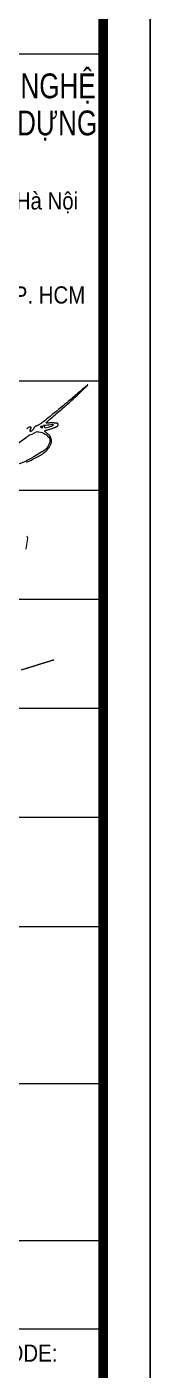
# Model space of a CAD drawing. Header units: inches. Extents: x -3538 to 66114, y -2541134 to 4288.
# Drawn here: x 37144 to 38462, y -53481 to -39098 of the extents above; entities that cross this region are included whole.
import ezdxf

# ---------------------------------------------------------------- set-up
doc = ezdxf.new("R2010")
doc.units = ezdxf.units.IN
doc.header["$MEASUREMENT"] = 0
doc.layers.get('DEFPOINTS').update_dxf_attribs({"color": 87})
for name, color, linetype, lineweight in [('KHUNGTEN', 7, 'Continuous', 20), ('Xref khung ten  A3 TKCS$0$A-KY HIEU', 34, 'Continuous', 20), ('Xref khung ten  A3 TKCS$0$A-TEXT', 9, 'Continuous', 18)]:
    doc.layers.add(name, color=color, linetype=linetype, lineweight=lineweight)
doc.styles.add('Xref khung ten  A3 TKCS$0$ARIAL', font='arial.ttf')

# ---------------------------------------------------------------- blocks, each defined once
blk = doc.blocks.new('Xref khung ten  A3 TKCS$0$dangquang')
blk.add_lwpolyline([(8.42, -2.2), (8.66, -2.1), (8.88, -2), (9.09, -1.89), (9.3, -1.79), (9.5, -1.69), (9.69, -1.59), (9.87, -1.49), (10.04, -1.39), (10.2, -1.29), (10.36, -1.2), (10.51, -1.1), (10.65, -1.01), (10.78, -0.92), (10.9, -0.83), (11.02, -0.74), (11.13, -0.64), (11.23, -0.55), (11.32, -0.45), (11.41, -0.35), (11.49, -0.25), (11.56, -0.15), (11.62, -0.05), (11.68, 0.04), (11.73, 0.14), (11.77, 0.23), (11.81, 0.32), (11.84, 0.4), (11.86, 0.48), (11.88, 0.56), (11.89, 0.64), (11.9, 0.71), (11.9, 0.79), (11.89, 0.86), (11.89, 0.93), (11.87, 1), (11.86, 1.07), (11.83, 1.14), (11.81, 1.21), (11.78, 1.27), (11.75, 1.33), (11.72, 1.39), (11.68, 1.44), (11.65, 1.49), (11.61, 1.53), (11.57, 1.58), (11.52, 1.62), (11.48, 1.66), (11.43, 1.7), (11.38, 1.75), (11.32, 1.79), (11.27, 1.83), (11.22, 1.88), (11.17, 1.92), (11.12, 1.96), (11.07, 2), (11.04, 2.04), (11, 2.07), (10.98, 2.1), (10.96, 2.12), (10.96, 2.14), (10.96, 2.15), (10.96, 2.17), (10.98, 2.18), (11, 2.19), (11.02, 2.2), (11.06, 2.22), (11.09, 2.23), (11.14, 2.24), (11.19, 2.26), (11.25, 2.27), (11.32, 2.29), (11.4, 2.31), (11.49, 2.34), (11.58, 2.36), (11.68, 2.39), (11.79, 2.43), (11.89, 2.46), (12, 2.49), (12.1, 2.53), (12.2, 2.56), (12.28, 2.59), (12.36, 2.62), (12.43, 2.65), (12.48, 2.68), (12.53, 2.7), (12.57, 2.72), (12.61, 2.74), (12.64, 2.76), (12.67, 2.79), (12.7, 2.81), (12.72, 2.83), (12.75, 2.85), (12.77, 2.87), (12.78, 2.89), (12.8, 2.91), (12.81, 2.94), (12.82, 2.96), (12.83, 2.98), (12.83, 3), (12.84, 3.03), (12.83, 3.05), (12.83, 3.07), (12.82, 3.09), (12.81, 3.11), (12.8, 3.13), (12.78, 3.15), (12.76, 3.16), (12.74, 3.17), (12.71, 3.19), (12.68, 3.2), (12.65, 3.21), (12.61, 3.22), (12.56, 3.22), (12.52, 3.23), (12.47, 3.24), (12.41, 3.24), (12.36, 3.25), (12.3, 3.25), (12.24, 3.26), (12.17, 3.26), (12.11, 3.27), (12.05, 3.27), (11.99, 3.27), (11.93, 3.27), (11.87, 3.27), (11.81, 3.27), (11.75, 3.27), (11.7, 3.27), (11.64, 3.26), (11.59, 3.26), (11.53, 3.25), (11.48, 3.25), (11.44, 3.25), (11.39, 3.24), (11.35, 3.24), (11.32, 3.24), (11.29, 3.24), (11.26, 3.24), (11.24, 3.24), (11.22, 3.25), (11.2, 3.25), (11.19, 3.26), (11.19, 3.27), (11.18, 3.28), (11.18, 3.3), (11.18, 3.31), (11.19, 3.33), (11.21, 3.35), (11.24, 3.38), (11.28, 3.43), (11.34, 3.49), (11.43, 3.56), (11.54, 3.66), (11.68, 3.78), (11.84, 3.92), (12.03, 4.07), (12.23, 4.24), (12.44, 4.42), (12.66, 4.6), (12.88, 4.79), (13.1, 4.98), (13.32, 5.17), (13.54, 5.35), (13.74, 5.54), (13.95, 5.72), (14.15, 5.89), (14.34, 6.07), (14.53, 6.24), (14.71, 6.4), (14.89, 6.57), (15.06, 6.73), (15.23, 6.88), (15.39, 7.03), (15.54, 7.18), (15.69, 7.31), (15.82, 7.44), (15.95, 7.56), (16.06, 7.67), (16.16, 7.77), (16.26, 7.86), (16.35, 7.95), (16.43, 8.02), (16.5, 8.1), (16.57, 8.16), (16.63, 8.23), (16.69, 8.28), (16.74, 8.34), (16.79, 8.39), (16.84, 8.43), (16.87, 8.47), (16.9, 8.5), (16.92, 8.52), (16.93, 8.54), (16.93, 8.54), (16.91, 8.53), (16.89, 8.51), (16.85, 8.48), (16.79, 8.43), (16.72, 8.37), (16.63, 8.3), (16.52, 8.21), (16.39, 8.1), (16.25, 7.97), (16.09, 7.83), (15.92, 7.69), (15.74, 7.53), (15.56, 7.38), (15.37, 7.22), (15.19, 7.06), (15, 6.9), (14.82, 6.74), (14.63, 6.58), (14.43, 6.42), (14.23, 6.25), (14.01, 6.06), (13.77, 5.86), (13.51, 5.65), (13.23, 5.41), (12.93, 5.16), (12.62, 4.91), (12.31, 4.66), (12.01, 4.41), (11.72, 4.17), (11.45, 3.95), (11.21, 3.76), (11.01, 3.59), (10.83, 3.46), (10.69, 3.35), (10.57, 3.26), (10.47, 3.18), (10.38, 3.13), (10.3, 3.08), (10.23, 3.04), (10.16, 3), (10.09, 2.96), (10.02, 2.93), (9.96, 2.9), (9.9, 2.88), (9.84, 2.85), (9.79, 2.82), (9.74, 2.8), (9.69, 2.77), (9.65, 2.75), (9.61, 2.72), (9.58, 2.7), (9.56, 2.67), (9.53, 2.65), (9.51, 2.62), (9.49, 2.6), (9.48, 2.57), (9.47, 2.55), (9.46, 2.52), (9.45, 2.5), (9.43, 2.47), (9.42, 2.44), (9.4, 2.4), (9.37, 2.37), (9.34, 2.33), (9.31, 2.29), (9.27, 2.25), (9.23, 2.22), (9.18, 2.18), (9.14, 2.15), (9.1, 2.12), (9.06, 2.1), (9.03, 2.08), (9, 2.08), (8.97, 2.08), (8.95, 2.08), (8.94, 2.09), (8.93, 2.11), (8.92, 2.13), (8.92, 2.15), (8.92, 2.18), (8.93, 2.21), (8.94, 2.24), (8.96, 2.28), (8.97, 2.31), (8.99, 2.35), (9.01, 2.39), (9.02, 2.42), (9.04, 2.45), (9.05, 2.48), (9.06, 2.5), (9.07, 2.53), (9.07, 2.55), (9.07, 2.57), (9.07, 2.59), (9.07, 2.61), (9.06, 2.63), (9.05, 2.65), (9.03, 2.66), (9.01, 2.67), (8.99, 2.68), (8.96, 2.68), (8.93, 2.68), (8.9, 2.68), (8.86, 2.67), (8.82, 2.65), (8.77, 2.63), (8.72, 2.61), (8.66, 2.58), (8.59, 2.55), (8.51, 2.51), (8.42, 2.46)])
for points in [[(2.91, -3.19), (3.35, -2.71), (4.12, -1.99), (5.88, -0.57), (8.63, 1.44), (8.84, 1.62), (9.23, 1.71), (9.87, 2.07, 0.035434), (10.13, 2.01, -0.238945), (11.65, 1.07, -0.315725), (10.58, -0.73, -0.055454), (7.44, -2.43, 0.007544), (5.06, -3.23, -0.05888), (2.82, -3.74, -0.635797), (2.67, -3.51)], [(10.81, 2.91), (10.85, 2.95, -0.038198), (11.14, 2.97, 0.053402), (12.03, 3.07, -0.741086), (12.11, 2.93, -0.111798), (11.88, 2.78, -0.048428), (11.01, 2.55, 0.181501)], [(10.81, 2.91), (10.85, 2.95, -0.038198), (11.14, 2.97, 0.053402), (12.03, 3.07, -0.741086), (12.11, 2.93, -0.111798), (11.88, 2.78, -0.048428), (11.01, 2.55, 0.181501)], [(10.81, 2.91), (10.85, 2.95, -0.038198), (11.14, 2.97, 0.053402), (12.03, 3.07, -0.741086), (12.11, 2.93, -0.111798), (11.88, 2.78, -0.048428), (11.01, 2.55, 0.181501)]]:
    blk.add_lwpolyline(points, format="xyb", close=True)
blk.add_lwpolyline([(10.35, 2.7), (10.58, 2.84), (10.7, 2.65), (10.57, 2.54)], close=True)
blk.add_lwpolyline([(10.35, 2.7), (10.58, 2.84), (10.7, 2.65), (10.57, 2.54)], close=True)
blk.add_lwpolyline([(10.35, 2.7), (10.58, 2.84), (10.7, 2.65), (10.57, 2.54)], close=True)
blk = doc.blocks.new('Xref khung ten  A3 TKCS$0$cky a khanh')
at = {"const_width": 12}
blk.add_lwpolyline([(989, -438), (1002, -356), (1008, -316), (997, -298)], dxfattribs=at)
blk = doc.blocks.new('Xref khung ten  A3 TKCS')
at = {"ltscale": 3, "const_width": 0.14}
blk.add_lwpolyline([(-57324.17, -13853.83), (-57323.58, -13853.66), (-57321.99, -13853.16), (-57321.33, -13852.96), (-57320.64, -13852.74), (-57320.64, -13852.74), (-57320.64, -13852.74), (-57320.64, -13852.74)], dxfattribs=at)
at = {"layer": 'DEFPOINTS', "color": 125}
blk.add_lwpolyline([(-57730.37, -13938.76), (-57310.37, -13938.76), (-57310.37, -13641.76), (-57730.37, -13641.76)], close=True, dxfattribs=at)
at = {"layer": 'Xref khung ten  A3 TKCS$0$A-KY HIEU', "color": 0}
for p, q in [((-57376.7, -13787.85), (-57315.38, -13787.85)), ((-57376.7, -13822.89), (-57315.38, -13822.89)), ((-57376.7, -13834.57), (-57315.38, -13834.57)), ((-57376.7, -13846.25), (-57315.38, -13846.25)), ((-57376.7, -13857.93), (-57315.38, -13857.93)), ((-57376.7, -13869.61), (-57315.38, -13869.61)), ((-57376.7, -13881.29), (-57315.38, -13881.29)), ((-57376.7, -13898.11), (-57315.38, -13898.11)), ((-57376.7, -13914.93), (-57315.38, -13914.93)), ((-57376.7, -13924.39), (-57315.38, -13924.39))]:
    blk.add_line(p, q, dxfattribs=at)
at = {"layer": 'Xref khung ten  A3 TKCS$0$A-KY HIEU', "color": 0, "const_width": 1.02}
blk.add_lwpolyline([(-57716.02, -13933.85), (-57716.02, -13646.66), (-57315.38, -13646.66), (-57315.38, -13933.85)], close=True, dxfattribs=at)
at = {"layer": 'Xref khung ten  A3 TKCS$0$A-TEXT'}
for name, p, xscale, yscale, zscale in [('Xref khung ten  A3 TKCS$0$dangquang', (-57330.1, -13829.9), 0.7716810816000002, 0.7716810816000002, 0.7716810816000002), ('Xref khung ten  A3 TKCS$0$cky a khanh', (-57333.76, -13836.44), 0.0102204, 0.0102204, 0.0102204)]:
    blk.add_blockref(name, p, dxfattribs=dict(at, xscale=xscale, yscale=yscale, zscale=zscale))
at = {"layer": 'Xref khung ten  A3 TKCS$0$A-TEXT', "style": 'Xref khung ten  A3 TKCS$0$ARIAL'}
for s, height, width, p in [('CÔNG TY CP TƯ VẤN CÔNG NGHỆ', 2.6573, 0.75, (-57362.8, -13792.62)), ('THIẾT BỊ VÀ KIỂM ĐỊNH XÂY DỰNG', 2.6573, 0.75, (-57362.8, -13796.59)), ('Trụ sở chính: Số 4., Tôn Thất Tùng., Đống Đa., TP. Hà Nội', 1.8397, 0.85, (-57375.22, -13804.53)), ('Chi nhánh HCM: 34., Phổ Quang., F2., Tân Bình., TP. HCM', 1.8397, 0.85, (-57375.22, -13814.6)), ('KÍ HIỆU - TOTAL CODE:', 1.8397, 0.85, (-57344.68, -13927.9))]:
    blk.add_text(s, height=height, dxfattribs=dict(at, width=width)).set_placement(p)

msp = doc.modelspace()

# ---------------------------------------------------------------- block references
at = {"layer": 'KHUNGTEN', "xscale": 100, "yscale": 100, "zscale": 100}
msp.add_blockref('Xref khung ten  A3 TKCS', (5769499, 1339399.3), dxfattribs=at)

doc.saveas('drawing.dxf')
